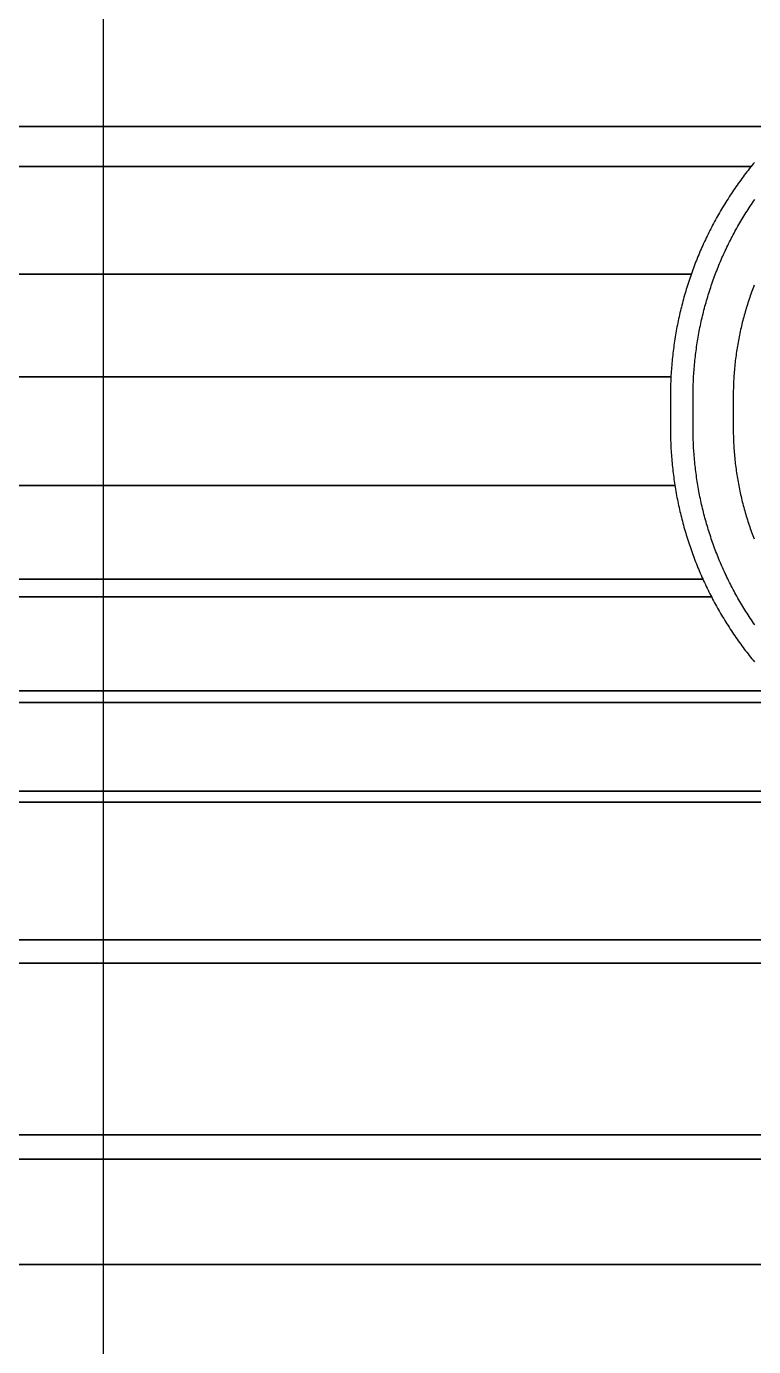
# Model space of a CAD drawing. Extents: x -3500 to 3500, y -3500 to 3500.
# Drawn here: x 278.3 to 534.9, y 1281.7 to 1747.6 of the extents above; entities that cross this region are included whole.
import ezdxf

# ---------------------------------------------------------------- set-up
doc = ezdxf.new("R2010")
doc.units = 0
for name, color, linetype in [('L5D0', 3, 'CONTINUOUS'), ('L5D100', 7, 'CONTINUOUS'), ('L5D11', 2, 'CONTINUOUS'), ('L5D99', 4, 'CONTINUOUS')]:
    doc.layers.add(name, color=color, linetype=linetype)

# ---------------------------------------------------------------- blocks, each defined once
blk = doc.blocks.new('ground_main_5')
at = {"layer": 'L5D0'}
for points in [[(535.2385, 1699.637), (534.781, 1699.0805), (534.3265, 1698.521), (534.1035, 1698.2435), (-322.6535, 1698.2435)], [(-322.6535, 1698.2435), (534.1035, 1698.2435), (533.875, 1697.959), (533.427, 1697.395), (532.982, 1696.828), (532.54, 1696.259), (532.1015, 1695.687), (531.666, 1695.113), (531.2335, 1694.5365), (530.8045, 1693.9575), (530.3785, 1693.376), (529.956, 1692.7925), (529.5365, 1692.206), (529.1205, 1691.618), (528.7075, 1691.027), (528.298, 1690.434), (527.892, 1689.839), (527.489, 1689.2415), (527.0895, 1688.6415), (526.6935, 1688.0395), (526.3005, 1687.4355), (525.911, 1686.829), (525.525, 1686.2205), (525.1425, 1685.61), (524.763, 1684.997), (524.387, 1684.3825), (524.015, 1683.7655), (523.646, 1683.1465), (523.2805, 1682.525), (522.918, 1681.902), (522.5595, 1681.277), (522.2045, 1680.65), (521.853, 1680.021), (521.505, 1679.39), (521.1605, 1678.757), (520.8195, 1678.122), (520.482, 1677.4855), (520.148, 1676.847), (519.8175, 1676.2065), (519.4905, 1675.564), (519.1675, 1674.92), (518.848, 1674.274), (518.5315, 1673.6265), (518.2195, 1672.977), (517.9105, 1672.326), (517.6055, 1671.673), (517.304, 1671.0185), (517.006, 1670.3625), (516.7115, 1669.7045), (516.421, 1669.045), (516.1345, 1668.384), (515.851, 1667.721), (515.5715, 1667.057), (515.296, 1666.391), (515.024, 1665.724), (514.7555, 1665.055), (514.491, 1664.3845), (514.23, 1663.713), (513.973, 1663.0395), (513.7195, 1662.365), (513.47, 1661.689), (513.224, 1661.0115), (512.982, 1660.333), (512.7435, 1659.6525), (512.509, 1658.9715), (512.2785, 1658.2885), (512.0515, 1657.6045), (511.8285, 1656.9195), (511.6095, 1656.233), (511.394, 1655.545), (511.182, 1654.8565), (510.9745, 1654.166), (510.7705, 1653.475), (510.5705, 1652.7825), (510.3745, 1652.0895), (510.182, 1651.395), (509.9935, 1650.699), (509.809, 1650.0025), (509.6285, 1649.305), (509.4515, 1648.6065), (509.2785, 1647.9065), (509.1095, 1647.206), (508.9445, 1646.5045), (508.783, 1645.8025), (508.626, 1645.099), (508.4725, 1644.395), (508.323, 1643.69), (508.1775, 1642.984), (508.036, 1642.2775), (507.8985, 1641.57), (507.7645, 1640.862), (507.635, 1640.153), (507.509, 1639.4435), (507.3875, 1638.7335), (507.2695, 1638.0225), (507.1555, 1637.3105), (507.0455, 1636.5985), (506.9395, 1635.8855), (506.8375, 1635.1725), (506.7395, 1634.4585), (506.6455, 1633.744), (506.5555, 1633.029), (506.4695, 1632.3135), (506.387, 1631.5975), (506.309, 1630.881), (506.235, 1630.164), (506.165, 1629.447), (506.0985, 1628.7295), (506.0365, 1628.0115), (505.9785, 1627.293), (505.924, 1626.5745), (505.874, 1625.8555), (505.828, 1625.1365), (505.786, 1624.417), (505.7595, 1623.922), (-304.721, 1623.922)], [(-304.721, 1623.922), (505.7595, 1623.922), (505.7475, 1623.6975), (505.7135, 1622.9775), (505.6835, 1622.2575), (505.6575, 1621.5375), (505.6355, 1620.817), (505.6175, 1620.0965), (505.603, 1619.376), (505.593, 1618.6555), (505.587, 1617.935), (505.585, 1617.2145), (505.585, 1605.7855), (505.587, 1605.065), (505.593, 1604.3445), (505.603, 1603.624), (505.6175, 1602.9035), (505.6355, 1602.183), (505.6575, 1601.4625), (505.6835, 1600.7425), (505.7135, 1600.0225), (505.7475, 1599.3025), (505.786, 1598.583), (505.828, 1597.8635), (505.874, 1597.1445), (505.924, 1596.4255), (505.9785, 1595.707), (506.0365, 1594.9885), (506.0985, 1594.2705), (506.165, 1593.553), (506.235, 1592.836), (506.309, 1592.119), (506.387, 1591.4025), (506.4695, 1590.6865), (506.5555, 1589.971), (506.6455, 1589.256), (506.7395, 1588.5415), (506.8375, 1587.8275), (506.9395, 1587.1145), (507.0455, 1586.4015), (507.1555, 1585.6895), (507.2695, 1584.9775), (507.3875, 1584.2665), (507.509, 1583.5565), (507.635, 1582.847), (507.7645, 1582.138), (507.8985, 1581.43), (508.036, 1580.7225), (508.1775, 1580.016), (508.323, 1579.31), (508.4725, 1578.605), (508.626, 1577.901), (508.783, 1577.1975), (508.9445, 1576.4955), (509.1095, 1575.794), (509.2785, 1575.0935), (509.4515, 1574.3935), (509.6285, 1573.695), (509.809, 1572.9975), (509.9935, 1572.301), (510.182, 1571.605), (510.3745, 1570.9105), (510.5705, 1570.2175), (510.7705, 1569.525), (510.9745, 1568.834), (511.182, 1568.1435), (511.394, 1567.455), (511.6095, 1566.767), (511.8285, 1566.0805), (512.0515, 1565.3955), (512.2785, 1564.7115), (512.509, 1564.0285), (512.7435, 1563.3475), (512.982, 1562.667), (513.224, 1561.9885), (513.47, 1561.311), (513.7195, 1560.635), (513.973, 1559.9605), (514.23, 1559.287), (514.491, 1558.6155), (514.7555, 1557.945), (515.024, 1557.276), (515.296, 1556.609), (515.5715, 1555.943), (515.851, 1555.279), (516.1345, 1554.616), (516.421, 1553.955), (516.7115, 1553.2955), (517.006, 1552.6375), (517.0495, 1552.5415), (-332.521, 1552.5415)], [(-332.521, 1552.5415), (517.0495, 1552.5415), (517.304, 1551.9815), (517.6055, 1551.327), (517.9105, 1550.674), (518.2195, 1550.023), (518.5315, 1549.3735), (518.848, 1548.726), (519.1675, 1548.08), (519.4905, 1547.436), (519.8175, 1546.7935), (520.148, 1546.153), (520.482, 1545.5145), (520.8195, 1544.878), (521.1605, 1544.243), (521.505, 1543.61), (521.853, 1542.979), (522.2045, 1542.35), (522.5595, 1541.723), (522.918, 1541.098), (523.2805, 1540.475), (523.646, 1539.8535), (524.015, 1539.2345), (524.387, 1538.6175), (524.763, 1538.003), (525.1425, 1537.39), (525.525, 1536.7795), (525.911, 1536.171), (526.3005, 1535.5645), (526.6935, 1534.9605), (527.0895, 1534.3585), (527.489, 1533.7585), (527.892, 1533.161), (528.298, 1532.566), (528.7075, 1531.973), (529.1205, 1531.382), (529.5365, 1530.794), (529.956, 1530.2075), (530.3785, 1529.624), (530.8045, 1529.0425), (531.2335, 1528.4635), (531.666, 1527.887), (532.1015, 1527.313), (532.54, 1526.741), (532.982, 1526.172), (533.427, 1525.605), (533.875, 1525.041), (534.3265, 1524.479), (534.781, 1523.9195), (535.2385, 1523.363)], [(544.6955, 1513.103), (-1675.117, 1513.103)], [(-1675.117, 1513.103), (544.6955, 1513.103)], [(616.334, 1477.758), (-1737.3425, 1477.758)], [(-1737.3425, 1477.758), (616.334, 1477.758)], [(1501.8975, 1417.061), (-1748.597, 1417.061)], [(-1748.597, 1417.061), (1501.8975, 1417.061)], [(1508.613, 1347.8275), (-397.147, 1347.8275)], [(-397.147, 1347.8275), (1508.613, 1347.8275)]]:
    blk.add_lwpolyline(points, dxfattribs=at)
blk = doc.blocks.new('TOP_main_5_Cheese_100')
at = {"layer": 'L5D100'}
for points in [[(547.1805, 1712.2545), (-333.2165, 1712.2545)], [(-333.2165, 1712.2545), (547.1805, 1712.2545)], [(535.2385, 1699.637), (534.781, 1699.0805), (534.3265, 1698.521), (534.1035, 1698.2435), (533.875, 1697.959), (533.427, 1697.395), (532.982, 1696.828), (532.54, 1696.259), (532.1015, 1695.687), (531.666, 1695.113), (531.2335, 1694.5365), (530.8045, 1693.9575), (530.3785, 1693.376), (529.956, 1692.7925), (529.5365, 1692.206), (529.1205, 1691.618), (528.7075, 1691.027), (528.298, 1690.434), (527.892, 1689.839), (527.489, 1689.2415), (527.0895, 1688.6415), (526.6935, 1688.0395), (526.3005, 1687.4355), (525.911, 1686.829), (525.525, 1686.2205), (525.1425, 1685.61), (524.763, 1684.997), (524.387, 1684.3825), (524.015, 1683.7655), (523.646, 1683.1465), (523.2805, 1682.525), (522.918, 1681.902), (522.5595, 1681.277), (522.2045, 1680.65), (521.853, 1680.021), (521.505, 1679.39), (521.1605, 1678.757), (520.8195, 1678.122), (520.482, 1677.4855), (520.148, 1676.847), (519.8175, 1676.2065), (519.4905, 1675.564), (519.1675, 1674.92), (518.848, 1674.274), (518.5315, 1673.6265), (518.2195, 1672.977), (517.9105, 1672.326), (517.6055, 1671.673), (517.304, 1671.0185), (517.006, 1670.3625), (516.7115, 1669.7045), (516.421, 1669.045), (516.1345, 1668.384), (515.851, 1667.721), (515.5715, 1667.057), (515.296, 1666.391), (515.024, 1665.724), (514.7555, 1665.055), (514.491, 1664.3845), (514.23, 1663.713), (513.973, 1663.0395), (513.7195, 1662.365), (513.47, 1661.689), (513.224, 1661.0115), (512.982, 1660.333), (512.9185, 1660.152), (262.5, 1660.152)], [(262.5, 1660.152), (512.9185, 1660.152), (512.7435, 1659.6525), (512.509, 1658.9715), (512.2785, 1658.2885), (512.0515, 1657.6045), (511.8285, 1656.9195), (511.6095, 1656.233), (511.394, 1655.545), (511.182, 1654.8565), (510.9745, 1654.166), (510.7705, 1653.475), (510.5705, 1652.7825), (510.3745, 1652.0895), (510.182, 1651.395), (509.9935, 1650.699), (509.809, 1650.0025), (509.6285, 1649.305), (509.4515, 1648.6065), (509.2785, 1647.9065), (509.1095, 1647.206), (508.9445, 1646.5045), (508.783, 1645.8025), (508.626, 1645.099), (508.4725, 1644.395), (508.323, 1643.69), (508.1775, 1642.984), (508.036, 1642.2775), (507.8985, 1641.57), (507.7645, 1640.862), (507.635, 1640.153), (507.509, 1639.4435), (507.3875, 1638.7335), (507.2695, 1638.0225), (507.1555, 1637.3105), (507.0455, 1636.5985), (506.9395, 1635.8855), (506.8375, 1635.1725), (506.7395, 1634.4585), (506.6455, 1633.744), (506.5555, 1633.029), (506.4695, 1632.3135), (506.387, 1631.5975), (506.309, 1630.881), (506.235, 1630.164), (506.165, 1629.447), (506.0985, 1628.7295), (506.0365, 1628.0115), (505.9785, 1627.293), (505.924, 1626.5745), (505.874, 1625.8555), (505.828, 1625.1365), (505.786, 1624.417), (505.7595, 1623.922), (505.7475, 1623.6975), (505.7135, 1622.9775), (505.6835, 1622.2575), (505.6575, 1621.5375), (505.6355, 1620.817), (505.6175, 1620.0965), (505.603, 1619.376), (505.593, 1618.6555), (505.587, 1617.935), (505.585, 1617.2145), (505.585, 1605.7855), (505.587, 1605.065), (505.593, 1604.3445), (505.603, 1603.624), (505.6175, 1602.9035), (505.6355, 1602.183), (505.6575, 1601.4625), (505.6835, 1600.7425), (505.7135, 1600.0225), (505.7475, 1599.3025), (505.786, 1598.583), (505.828, 1597.8635), (505.874, 1597.1445), (505.924, 1596.4255), (505.9785, 1595.707), (506.0365, 1594.9885), (506.0985, 1594.2705), (506.165, 1593.553), (506.235, 1592.836), (506.309, 1592.119), (506.387, 1591.4025), (506.4695, 1590.6865), (506.5555, 1589.971), (506.6455, 1589.256), (506.7395, 1588.5415), (506.8375, 1587.8275), (506.9395, 1587.1145), (507.0455, 1586.4015), (507.1555, 1585.6895), (507.168, 1585.6115), (-312.5365, 1585.6115)], [(-312.5365, 1585.6115), (507.168, 1585.6115), (507.2695, 1584.9775), (507.3875, 1584.2665), (507.509, 1583.5565), (507.635, 1582.847), (507.7645, 1582.138), (507.8985, 1581.43), (508.036, 1580.7225), (508.1775, 1580.016), (508.323, 1579.31), (508.4725, 1578.605), (508.626, 1577.901), (508.783, 1577.1975), (508.9445, 1576.4955), (509.1095, 1575.794), (509.2785, 1575.0935), (509.4515, 1574.3935), (509.6285, 1573.695), (509.809, 1572.9975), (509.9935, 1572.301), (510.182, 1571.605), (510.3745, 1570.9105), (510.5705, 1570.2175), (510.7705, 1569.525), (510.9745, 1568.834), (511.182, 1568.1435), (511.394, 1567.455), (511.6095, 1566.767), (511.8285, 1566.0805), (512.0515, 1565.3955), (512.2785, 1564.7115), (512.509, 1564.0285), (512.7435, 1563.3475), (512.982, 1562.667), (513.224, 1561.9885), (513.47, 1561.311), (513.7195, 1560.635), (513.973, 1559.9605), (514.23, 1559.287), (514.491, 1558.6155), (514.7555, 1557.945), (515.024, 1557.276), (515.296, 1556.609), (515.5715, 1555.943), (515.851, 1555.279), (516.1345, 1554.616), (516.421, 1553.955), (516.7115, 1553.2955), (517.006, 1552.6375), (517.0495, 1552.5415), (517.304, 1551.9815), (517.6055, 1551.327), (517.9105, 1550.674), (518.2195, 1550.023), (518.5315, 1549.3735), (518.848, 1548.726), (519.1675, 1548.08), (519.4905, 1547.436), (519.8175, 1546.7935), (520.0635, 1546.3165), (262.5, 1546.3165)], [(262.5, 1546.3165), (520.0635, 1546.3165), (520.148, 1546.153), (520.482, 1545.5145), (520.8195, 1544.878), (521.1605, 1544.243), (521.505, 1543.61), (521.853, 1542.979), (522.2045, 1542.35), (522.5595, 1541.723), (522.918, 1541.098), (523.2805, 1540.475), (523.646, 1539.8535), (524.015, 1539.2345), (524.387, 1538.6175), (524.763, 1538.003), (525.1425, 1537.39), (525.525, 1536.7795), (525.911, 1536.171), (526.3005, 1535.5645), (526.6935, 1534.9605), (527.0895, 1534.3585), (527.489, 1533.7585), (527.892, 1533.161), (528.298, 1532.566), (528.7075, 1531.973), (529.1205, 1531.382), (529.5365, 1530.794), (529.956, 1530.2075), (530.3785, 1529.624), (530.8045, 1529.0425), (531.2335, 1528.4635), (531.666, 1527.887), (532.1015, 1527.313), (532.54, 1526.741), (532.982, 1526.172), (533.427, 1525.605), (533.875, 1525.041), (534.3265, 1524.479), (534.781, 1523.9195), (535.2385, 1523.363)], [(549.0675, 1509.037), (-1697.585, 1509.037)], [(-1697.585, 1509.037), (549.0675, 1509.037)], [(1433.5505, 1473.826), (-1739.6825, 1473.826)], [(-1739.6825, 1473.826), (1433.5505, 1473.826)], [(1497.868, 1425.209), (-1749.2515, 1425.209)], [(-1749.2515, 1425.209), (1497.868, 1425.209)], [(1509.807, 1356.3985), (262.5, 1356.3985)], [(262.5, 1356.3985), (1509.807, 1356.3985)], [(1493.5335, 1310.674), (-2334.91, 1310.674)], [(-2334.91, 1310.674), (1493.5335, 1310.674)]]:
    blk.add_lwpolyline(points, dxfattribs=at)
blk = doc.blocks.new('TOP_main_5')
at = {"layer": 'L5D11'}
for points in [[(535.3145, 1536.4845), (534.919, 1537.057), (534.5265, 1537.6315), (534.1375, 1538.2085), (533.7515, 1538.7875), (533.3695, 1539.369), (532.99, 1539.9525), (532.6145, 1540.538), (532.242, 1541.126), (531.873, 1541.7155), (531.5075, 1542.308), (531.1455, 1542.902), (530.7865, 1543.498), (530.431, 1544.0965), (530.079, 1544.6965), (529.7305, 1545.299), (529.3855, 1545.903), (529.044, 1546.5095), (528.706, 1547.1175), (528.3715, 1547.7275), (528.0405, 1548.3395), (527.713, 1548.9535), (527.3885, 1549.5695), (527.068, 1550.187), (526.751, 1550.8065), (526.438, 1551.4275), (526.128, 1552.0505), (525.8215, 1552.6755), (525.519, 1553.302), (525.22, 1553.93), (524.9245, 1554.56), (524.6325, 1555.192), (524.3445, 1555.825), (524.06, 1556.46), (523.779, 1557.0965), (523.5015, 1557.735), (523.228, 1558.3745), (522.958, 1559.016), (522.6915, 1559.659), (522.429, 1560.303), (522.17, 1560.949), (521.915, 1561.5965), (521.6635, 1562.245), (521.416, 1562.8955), (521.172, 1563.547), (520.9315, 1564.2), (520.695, 1564.8545), (520.462, 1565.5105), (520.233, 1566.1675), (520.008, 1566.8255), (519.7865, 1567.4855), (519.569, 1568.146), (519.355, 1568.8085), (519.145, 1569.4715), (518.9385, 1570.1365), (518.736, 1570.802), (518.5375, 1571.469), (518.3425, 1572.137), (518.1515, 1572.806), (517.9645, 1573.476), (517.781, 1574.1475), (517.602, 1574.8195), (517.426, 1575.493), (517.2545, 1576.1675), (517.0865, 1576.8425), (516.9225, 1577.519), (516.7625, 1578.196), (516.606, 1578.874), (516.454, 1579.553), (516.3055, 1580.233), (516.161, 1580.9135), (516.0205, 1581.595), (515.8835, 1582.277), (515.751, 1582.96), (515.622, 1583.644), (515.497, 1584.3285), (515.376, 1585.0135), (515.2585, 1585.6995), (515.1455, 1586.386), (515.0365, 1587.0735), (514.931, 1587.761), (514.8295, 1588.4495), (514.732, 1589.1385), (514.639, 1589.828), (514.5495, 1590.518), (514.4635, 1591.2085), (514.382, 1591.8995), (514.3045, 1592.591), (514.231, 1593.283), (514.161, 1593.9755), (514.0955, 1594.668), (514.0335, 1595.361), (513.976, 1596.0545), (513.922, 1596.7485), (513.8725, 1597.4425), (513.8265, 1598.1365), (513.7845, 1598.8315), (513.7465, 1599.526), (513.713, 1600.221), (513.683, 1600.916), (513.657, 1601.6115), (513.635, 1602.307), (513.617, 1603.0025), (513.603, 1603.6985), (513.593, 1604.394), (513.587, 1605.09), (513.585, 1605.7855), (513.585, 1617.2145), (513.587, 1617.91), (513.593, 1618.606), (513.603, 1619.3015), (513.617, 1619.9975), (513.635, 1620.693), (513.657, 1621.3885), (513.683, 1622.084), (513.713, 1622.779), (513.7465, 1623.474), (513.7845, 1624.1685), (513.8265, 1624.8635), (513.8725, 1625.5575), (513.922, 1626.2515), (513.976, 1626.9455), (514.0335, 1627.639), (514.0955, 1628.332), (514.161, 1629.0245), (514.231, 1629.717), (514.3045, 1630.409), (514.382, 1631.1005), (514.4635, 1631.7915), (514.5495, 1632.482), (514.639, 1633.172), (514.732, 1633.8615), (514.8295, 1634.5505), (514.931, 1635.239), (515.0365, 1635.9265), (515.1455, 1636.614), (515.2585, 1637.3005), (515.376, 1637.9865), (515.497, 1638.6715), (515.622, 1639.356), (515.751, 1640.04), (515.8835, 1640.723), (516.0205, 1641.405), (516.161, 1642.0865), (516.3055, 1642.767), (516.454, 1643.447), (516.606, 1644.126), (516.7625, 1644.804), (516.9225, 1645.481), (517.0865, 1646.1575), (517.2545, 1646.8325), (517.426, 1647.507), (517.602, 1648.1805), (517.781, 1648.8525), (517.9645, 1649.524), (518.1515, 1650.194), (518.3425, 1650.863), (518.5375, 1651.531), (518.736, 1652.198), (518.9385, 1652.8635), (519.145, 1653.5285), (519.355, 1654.1915), (519.569, 1654.854), (519.7865, 1655.5145), (520.008, 1656.1745), (520.233, 1656.8325), (520.462, 1657.4895), (520.695, 1658.1455), (520.9315, 1658.8), (521.172, 1659.453), (521.416, 1660.1045), (521.6635, 1660.755), (521.915, 1661.4035), (522.17, 1662.051), (522.429, 1662.697), (522.6915, 1663.341), (522.958, 1663.984), (523.228, 1664.6255), (523.5015, 1665.265), (523.779, 1665.9035), (524.06, 1666.54), (524.3445, 1667.175), (524.6325, 1667.808), (524.9245, 1668.44), (525.22, 1669.07), (525.519, 1669.698), (525.8215, 1670.3245), (526.128, 1670.9495), (526.438, 1671.5725), (526.751, 1672.1935), (527.068, 1672.813), (527.3885, 1673.4305), (527.713, 1674.0465), (528.0405, 1674.6605), (528.3715, 1675.2725), (528.706, 1675.8825), (529.044, 1676.4905), (529.3855, 1677.097), (529.7305, 1677.701), (530.079, 1678.3035), (530.431, 1678.9035), (530.7865, 1679.502), (531.1455, 1680.098), (531.5075, 1680.692), (531.873, 1681.2845), (532.242, 1681.874), (532.6145, 1682.462), (532.99, 1683.0475), (533.3695, 1683.631), (533.7515, 1684.2125), (534.1375, 1684.7915), (534.5265, 1685.3685), (534.919, 1685.943), (535.3145, 1686.5155)], [(535.1295, 1656.261), (534.893, 1655.65), (534.66, 1655.038), (534.4305, 1654.424), (534.205, 1653.809), (533.983, 1653.1925), (533.765, 1652.5745), (533.551, 1651.9555), (533.3405, 1651.335), (533.134, 1650.713), (532.931, 1650.09), (532.732, 1649.466), (532.537, 1648.8405), (532.3455, 1648.214), (532.158, 1647.586), (531.974, 1646.9575), (531.7945, 1646.3275), (531.6185, 1645.696), (531.446, 1645.064), (531.278, 1644.431), (531.1135, 1643.7965), (530.953, 1643.1615), (530.796, 1642.525), (530.6435, 1641.888), (530.4945, 1641.25), (530.3495, 1640.611), (530.2085, 1639.9715), (530.0715, 1639.3305), (529.9385, 1638.689), (529.809, 1638.047), (529.6835, 1637.4035), (529.562, 1636.76), (529.4445, 1636.1155), (529.331, 1635.47), (529.2215, 1634.824), (529.116, 1634.1775), (529.014, 1633.5305), (528.9165, 1632.8825), (528.8225, 1632.234), (528.733, 1631.585), (528.647, 1630.9355), (528.565, 1630.2855), (528.487, 1629.635), (528.4135, 1628.984), (528.3435, 1628.3325), (528.2775, 1627.6805), (528.2155, 1627.0285), (528.1575, 1626.3755), (528.1035, 1625.7225), (528.0535, 1625.0695), (528.0075, 1624.416), (527.9655, 1623.762), (527.9275, 1623.108), (527.8935, 1622.4535), (527.8635, 1621.799), (527.8375, 1621.1445), (527.815, 1620.4895), (527.797, 1619.835), (527.783, 1619.1795), (527.773, 1618.5245), (527.767, 1617.8695), (527.765, 1617.2145), (527.765, 1605.7855), (527.767, 1605.1305), (527.773, 1604.4755), (527.783, 1603.8205), (527.797, 1603.165), (527.815, 1602.5105), (527.8375, 1601.8555), (527.8635, 1601.201), (527.8935, 1600.5465), (527.9275, 1599.892), (527.9655, 1599.238), (528.0075, 1598.584), (528.0535, 1597.9305), (528.1035, 1597.2775), (528.1575, 1596.6245), (528.2155, 1595.9715), (528.2775, 1595.3195), (528.3435, 1594.6675), (528.4135, 1594.016), (528.487, 1593.365), (528.565, 1592.7145), (528.647, 1592.0645), (528.733, 1591.415), (528.8225, 1590.766), (528.9165, 1590.1175), (529.014, 1589.4695), (529.116, 1588.8225), (529.2215, 1588.176), (529.331, 1587.53), (529.4445, 1586.8845), (529.562, 1586.24), (529.6835, 1585.5965), (529.809, 1584.953), (529.9385, 1584.311), (530.0715, 1583.6695), (530.2085, 1583.0285), (530.3495, 1582.389), (530.4945, 1581.75), (530.6435, 1581.112), (530.796, 1580.475), (530.953, 1579.8385), (531.1135, 1579.2035), (531.278, 1578.569), (531.446, 1577.936), (531.6185, 1577.304), (531.7945, 1576.6725), (531.974, 1576.0425), (532.158, 1575.414), (532.3455, 1574.786), (532.537, 1574.1595), (532.732, 1573.534), (532.931, 1572.91), (533.134, 1572.287), (533.3405, 1571.665), (533.551, 1571.0445), (533.765, 1570.4255), (533.983, 1569.8075), (534.205, 1569.191), (534.4305, 1568.576), (534.66, 1567.962), (534.893, 1567.35), (535.1295, 1566.739)]]:
    blk.add_lwpolyline(points, dxfattribs=at)
for name in ['ground_main_5', 'TOP_main_5_Cheese_100']:
    blk.add_blockref(name, (0, 0))
blk = doc.blocks.new('TOP_main_5_NoCheese_99')
at = {"layer": 'L5D99'}
blk.add_lwpolyline([(141.9525, 997.135), (2134.91, 997.135), (2134.91, 1516.41), (1740.4325, 1516.41), (1740.4325, 1036.41), (653.4365, 1036.41), (653.4365, 1276.41), (305.585, 1276.41), (305.585, 1876.91), (-104.6725, 1876.91)], dxfattribs=at)
blk = doc.blocks.new('TOP_main')
for name in ['TOP_main_5', 'TOP_main_5_NoCheese_99']:
    blk.add_blockref(name, (0, 0))

msp = doc.modelspace()

# ---------------------------------------------------------------- block references
msp.add_blockref('TOP_main', (0, 0))

doc.saveas('drawing.dxf')
